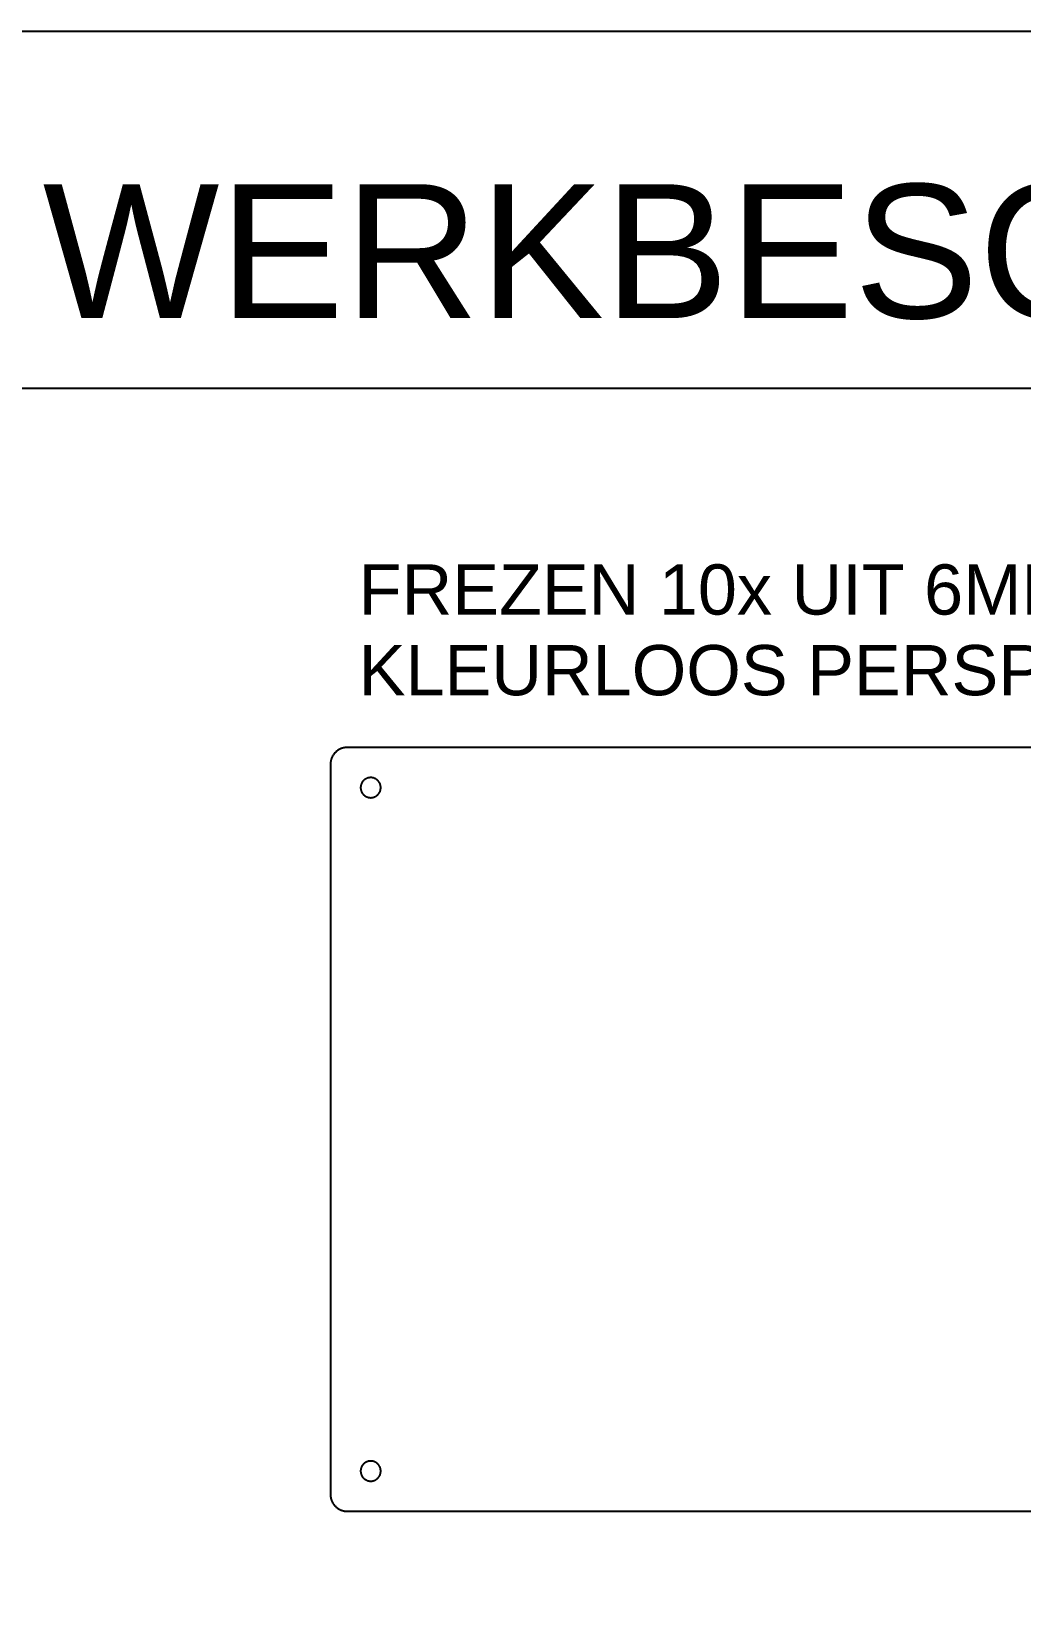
# Model space of a CAD drawing. Header units: millimetres. Extents: x 0 to 1736, y 0 to 1922.
# Drawn here: x 582.3 to 877.9, y 1453 to 1922 of the extents above; entities that cross this region are included whole.
import ezdxf

# ---------------------------------------------------------------- set-up
doc = ezdxf.new("R2010")
doc.units = ezdxf.units.MM
doc.header["$MEASUREMENT"] = 0
doc.layers.add('Default', color=18, linetype='Continuous', true_color=0x000000)

msp = doc.modelspace()

# ---------------------------------------------------------------- linework, layer by layer
at = {"layer": 'Default', "color": 251, "true_color": 0x696969}
for points in [[(0, 961), (1736, 961), (1736, 1922), (0, 1922)], [(0, 1815.41), (1736, 1815.41), (1736, 1922), (0, 1922)]]:
    msp.add_lwpolyline(points, close=True, dxfattribs=at)
at = {"layer": 'Default'}
msp.add_lwpolyline([(1136.58, 1708.13), (676.58, 1708.13), (676.41, 1708.13), (676.24, 1708.12), (676.07, 1708.1), (675.9, 1708.08), (675.73, 1708.06), (675.56, 1708.03), (675.4, 1707.99), (675.23, 1707.94), (675.07, 1707.9), (674.91, 1707.84), (674.75, 1707.78), (674.59, 1707.72), (674.43, 1707.64), (674.28, 1707.57), (674.13, 1707.49), (673.98, 1707.4), (673.84, 1707.31), (673.7, 1707.21), (673.56, 1707.11), (673.43, 1707.01), (673.3, 1706.9), (673.17, 1706.78), (673.05, 1706.67), (672.93, 1706.54), (672.81, 1706.42), (672.7, 1706.29), (672.6, 1706.15), (672.5, 1706.01), (672.4, 1705.87), (672.31, 1705.73), (672.22, 1705.58), (672.14, 1705.43), (672.07, 1705.28), (672, 1705.12), (671.93, 1704.96), (671.87, 1704.8), (671.82, 1704.64), (671.77, 1704.48), (671.72, 1704.31), (671.69, 1704.15), (671.65, 1703.98), (671.63, 1703.81), (671.61, 1703.64), (671.59, 1703.47), (671.58, 1703.3), (671.58, 1703.13), (671.58, 1485), (671.58, 1484.83), (671.59, 1484.66), (671.61, 1484.49), (671.63, 1484.32), (671.65, 1484.15), (671.69, 1483.98), (671.72, 1483.82), (671.77, 1483.65), (671.82, 1483.49), (671.87, 1483.33), (671.93, 1483.17), (672, 1483.01), (672.07, 1482.85), (672.14, 1482.7), (672.22, 1482.55), (672.31, 1482.4), (672.4, 1482.26), (672.5, 1482.12), (672.6, 1481.98), (672.7, 1481.84), (672.81, 1481.71), (672.93, 1481.59), (673.05, 1481.46), (673.17, 1481.35), (673.3, 1481.23), (673.43, 1481.12), (673.56, 1481.02), (673.7, 1480.92), (673.84, 1480.82), (673.98, 1480.73), (674.13, 1480.64), (674.28, 1480.56), (674.43, 1480.48), (674.59, 1480.41), (674.75, 1480.35), (674.91, 1480.29), (675.07, 1480.23), (675.23, 1480.19), (675.4, 1480.14), (675.56, 1480.1), (675.73, 1480.07), (675.9, 1480.05), (676.07, 1480.03), (676.24, 1480.01), (676.41, 1480), (676.58, 1480), (1136.58, 1480)], dxfattribs=at)
for points in [[(686.58, 1696.13), (686.58, 1696.23), (686.57, 1696.34), (686.57, 1696.44), (686.55, 1696.54), (686.54, 1696.65), (686.52, 1696.75), (686.49, 1696.85), (686.47, 1696.95), (686.44, 1697.05), (686.4, 1697.15), (686.37, 1697.25), (686.33, 1697.34), (686.28, 1697.44), (686.23, 1697.53), (686.18, 1697.62), (686.13, 1697.71), (686.07, 1697.8), (686.01, 1697.88), (685.95, 1697.97), (685.89, 1698.05), (685.82, 1698.13), (685.75, 1698.2), (685.68, 1698.28), (685.6, 1698.35), (685.52, 1698.42), (685.44, 1698.48), (685.36, 1698.55), (685.27, 1698.61), (685.19, 1698.66), (685.1, 1698.72), (685.01, 1698.77), (684.91, 1698.82), (684.82, 1698.86), (684.72, 1698.9), (684.63, 1698.94), (684.53, 1698.98), (684.43, 1699.01), (684.33, 1699.04), (684.23, 1699.06), (684.13, 1699.08), (684.02, 1699.1), (683.92, 1699.11), (683.82, 1699.12), (683.71, 1699.13), (683.61, 1699.13), (683.5, 1699.13), (683.4, 1699.12), (683.3, 1699.12), (683.19, 1699.1), (683.09, 1699.09), (682.99, 1699.07), (682.89, 1699.05), (682.78, 1699.02), (682.68, 1698.99), (682.59, 1698.96), (682.49, 1698.92), (682.39, 1698.88), (682.3, 1698.84), (682.2, 1698.79), (682.11, 1698.74), (682.02, 1698.69), (681.93, 1698.64), (681.85, 1698.58), (681.76, 1698.52), (681.68, 1698.45), (681.6, 1698.38), (681.53, 1698.31), (681.45, 1698.24), (681.38, 1698.17), (681.31, 1698.09), (681.24, 1698.01), (681.18, 1697.93), (681.12, 1697.84), (681.06, 1697.76), (681.01, 1697.67), (680.95, 1697.58), (680.91, 1697.48), (680.86, 1697.39), (680.82, 1697.3), (680.78, 1697.2), (680.74, 1697.1), (680.71, 1697), (680.68, 1696.9), (680.66, 1696.8), (680.64, 1696.7), (680.62, 1696.6), (680.6, 1696.49), (680.59, 1696.39), (680.59, 1696.29), (680.58, 1696.18), (680.58, 1696.08), (680.59, 1695.97), (680.59, 1695.87), (680.6, 1695.77), (680.62, 1695.66), (680.64, 1695.56), (680.66, 1695.46), (680.68, 1695.36), (680.71, 1695.26), (680.74, 1695.16), (680.78, 1695.06), (680.82, 1694.96), (680.86, 1694.87), (680.91, 1694.77), (680.95, 1694.68), (681.01, 1694.59), (681.06, 1694.5), (681.12, 1694.42), (681.18, 1694.33), (681.24, 1694.25), (681.31, 1694.17), (681.38, 1694.09), (681.45, 1694.02), (681.53, 1693.94), (681.6, 1693.87), (681.68, 1693.81), (681.76, 1693.74), (681.85, 1693.68), (681.93, 1693.62), (682.02, 1693.57), (682.11, 1693.51), (682.2, 1693.46), (682.3, 1693.42), (682.39, 1693.38), (682.49, 1693.34), (682.59, 1693.3), (682.68, 1693.27), (682.78, 1693.24), (682.89, 1693.21), (682.99, 1693.19), (683.09, 1693.17), (683.19, 1693.16), (683.3, 1693.14), (683.4, 1693.14), (683.5, 1693.13), (683.61, 1693.13), (683.71, 1693.13), (683.82, 1693.14), (683.92, 1693.15), (684.02, 1693.16), (684.13, 1693.18), (684.23, 1693.2), (684.33, 1693.22), (684.43, 1693.25), (684.53, 1693.28), (684.63, 1693.32), (684.72, 1693.36), (684.82, 1693.4), (684.91, 1693.44), (685.01, 1693.49), (685.1, 1693.54), (685.19, 1693.59), (685.27, 1693.65), (685.36, 1693.71), (685.44, 1693.77), (685.52, 1693.84), (685.6, 1693.91), (685.68, 1693.98), (685.75, 1694.05), (685.82, 1694.13), (685.89, 1694.21), (685.95, 1694.29), (686.01, 1694.37), (686.07, 1694.46), (686.13, 1694.55), (686.18, 1694.64), (686.23, 1694.73), (686.28, 1694.82), (686.33, 1694.92), (686.37, 1695.01), (686.4, 1695.11), (686.44, 1695.21), (686.47, 1695.31), (686.49, 1695.41), (686.52, 1695.51), (686.54, 1695.61), (686.55, 1695.71), (686.57, 1695.82), (686.57, 1695.92), (686.58, 1696.03)], [(686.58, 1492), (686.58, 1492.1), (686.57, 1492.21), (686.57, 1492.31), (686.55, 1492.42), (686.54, 1492.52), (686.52, 1492.62), (686.49, 1492.72), (686.47, 1492.82), (686.44, 1492.92), (686.4, 1493.02), (686.37, 1493.12), (686.33, 1493.21), (686.28, 1493.31), (686.23, 1493.4), (686.18, 1493.49), (686.13, 1493.58), (686.07, 1493.67), (686.01, 1493.75), (685.95, 1493.84), (685.89, 1493.92), (685.82, 1494), (685.75, 1494.07), (685.68, 1494.15), (685.6, 1494.22), (685.52, 1494.29), (685.44, 1494.35), (685.36, 1494.42), (685.27, 1494.48), (685.19, 1494.54), (685.1, 1494.59), (685.01, 1494.64), (684.91, 1494.69), (684.82, 1494.73), (684.72, 1494.77), (684.63, 1494.81), (684.53, 1494.85), (684.43, 1494.88), (684.33, 1494.91), (684.23, 1494.93), (684.13, 1494.95), (684.02, 1494.97), (683.92, 1494.98), (683.82, 1494.99), (683.71, 1495), (683.61, 1495), (683.5, 1495), (683.4, 1494.99), (683.3, 1494.99), (683.19, 1494.97), (683.09, 1494.96), (682.99, 1494.94), (682.89, 1494.92), (682.78, 1494.89), (682.68, 1494.86), (682.59, 1494.83), (682.49, 1494.79), (682.39, 1494.75), (682.3, 1494.71), (682.2, 1494.66), (682.11, 1494.62), (682.02, 1494.56), (681.93, 1494.51), (681.85, 1494.45), (681.76, 1494.39), (681.68, 1494.32), (681.6, 1494.25), (681.53, 1494.18), (681.45, 1494.11), (681.38, 1494.04), (681.31, 1493.96), (681.24, 1493.88), (681.18, 1493.8), (681.12, 1493.71), (681.06, 1493.63), (681.01, 1493.54), (680.95, 1493.45), (680.91, 1493.36), (680.86, 1493.26), (680.82, 1493.17), (680.78, 1493.07), (680.74, 1492.97), (680.71, 1492.87), (680.68, 1492.77), (680.66, 1492.67), (680.64, 1492.57), (680.62, 1492.47), (680.6, 1492.36), (680.59, 1492.26), (680.59, 1492.16), (680.58, 1492.05), (680.58, 1491.95), (680.59, 1491.84), (680.59, 1491.74), (680.6, 1491.64), (680.62, 1491.53), (680.64, 1491.43), (680.66, 1491.33), (680.68, 1491.23), (680.71, 1491.13), (680.74, 1491.03), (680.78, 1490.93), (680.82, 1490.83), (680.86, 1490.74), (680.91, 1490.64), (680.95, 1490.55), (681.01, 1490.46), (681.06, 1490.37), (681.12, 1490.29), (681.18, 1490.2), (681.24, 1490.12), (681.31, 1490.04), (681.38, 1489.96), (681.45, 1489.89), (681.53, 1489.82), (681.6, 1489.75), (681.68, 1489.68), (681.76, 1489.61), (681.85, 1489.55), (681.93, 1489.49), (682.02, 1489.44), (682.11, 1489.38), (682.2, 1489.34), (682.3, 1489.29), (682.39, 1489.25), (682.49, 1489.21), (682.59, 1489.17), (682.68, 1489.14), (682.78, 1489.11), (682.89, 1489.08), (682.99, 1489.06), (683.09, 1489.04), (683.19, 1489.03), (683.3, 1489.01), (683.4, 1489.01), (683.5, 1489), (683.61, 1489), (683.71, 1489), (683.82, 1489.01), (683.92, 1489.02), (684.02, 1489.03), (684.13, 1489.05), (684.23, 1489.07), (684.33, 1489.09), (684.43, 1489.12), (684.53, 1489.15), (684.63, 1489.19), (684.72, 1489.23), (684.82, 1489.27), (684.91, 1489.31), (685.01, 1489.36), (685.1, 1489.41), (685.19, 1489.46), (685.27, 1489.52), (685.36, 1489.58), (685.44, 1489.65), (685.52, 1489.71), (685.6, 1489.78), (685.68, 1489.85), (685.75, 1489.93), (685.82, 1490), (685.89, 1490.08), (685.95, 1490.16), (686.01, 1490.25), (686.07, 1490.33), (686.13, 1490.42), (686.18, 1490.51), (686.23, 1490.6), (686.28, 1490.69), (686.33, 1490.79), (686.37, 1490.88), (686.4, 1490.98), (686.44, 1491.08), (686.47, 1491.18), (686.49, 1491.28), (686.52, 1491.38), (686.54, 1491.48), (686.55, 1491.58), (686.57, 1491.69), (686.57, 1491.79), (686.58, 1491.9)]]:
    msp.add_lwpolyline(points, close=True, dxfattribs=at)

# ---------------------------------------------------------------- texts
at = {"layer": 'Default', "color": 251, "true_color": 0x696969, "insert": (585.67, 1835.79), "char_height": 40, "width": 611.3253, "attachment_point": 7, "line_spacing_factor": 0.963855}
msp.add_mtext('\\fArial;WERKBESCHRIJVING', dxfattribs=at)
at = {"layer": 'Default', "insert": (680, 1723.5), "char_height": 15, "width": 386.9277, "attachment_point": 7, "line_spacing_factor": 0.963855}
msp.add_mtext('\\fArial;FREZEN 10x UIT 6MM TRANSPARANT \\PKLEURLOOS PERSPEX', dxfattribs=at)

doc.saveas('drawing.dxf')
